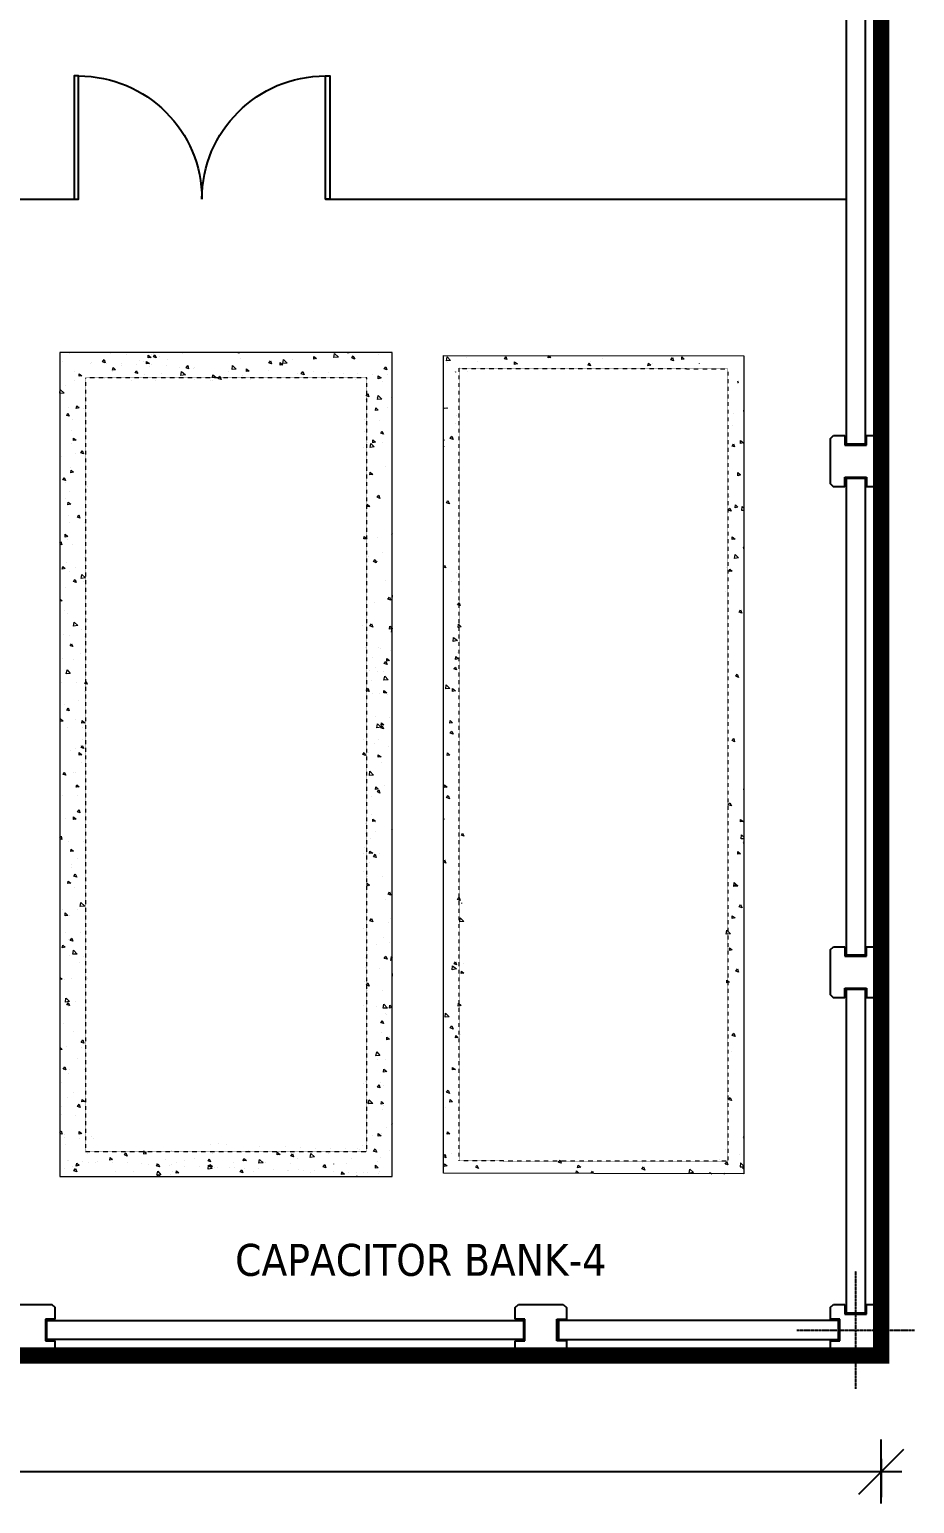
# Model space of a CAD drawing. Header units: metres. Extents: x 841183 to 1048542, y 259326 to 317714.
# Drawn here: x 964036 to 970959, y 260826 to 272362 of the extents above; entities that cross this region are included whole.
import ezdxf

# ---------------------------------------------------------------- set-up
doc = ezdxf.new("R2010")
doc.units = ezdxf.units.M
doc.header["$PDMODE"] = 34
for name, pattern in [('CENTER', [2, 1.25, -0.25, 0.25, -0.25]), ('HIDDEN2', [0.1875, 0.125, -0.0625]), ('PDF_IMPORT', [1, 0.8, -0.2])]:
    doc.linetypes.add(name, pattern=pattern)
doc.layers.add('A-AXIS DIMENSION', color=252, linetype='Continuous', transparency=0.6)
for name, color, linetype in [('A-TEXT', 252, 'Continuous'), ('A-WALL-1', 252, 'Continuous'), ('F-PLOT LIMITS - Zoom', 1, 'Continuous'), ('G-GRID', 252, 'CENTER'), ('G-STAIR', 3, 'Continuous'), ('PAMCAD-PROJECTION', 7, 'Continuous'), ('PDF_Geometry', 7, 'Continuous'), ('PRE CAST WALL', 252, 'Continuous'), ('TIP - DOOR2', 252, 'Continuous'), ('TIP - FENCE', 2, 'Continuous')]:
    doc.layers.add(name, color=color, linetype=linetype)
doc.styles.add('romans', font='romans.shx', dxfattribs={"width": 0.85})
doc.styles.add('TAHOMA', font='tahoma.ttf', dxfattribs={"height": 250})
doc.linetypes.add('FENCELINE2', pattern='A,0.25,-0.1,[132,ltypeshp.shx,S=0.1,R=0,X=-0.1,Y=0],-0.1,1', length=1.45)
doc.dimstyles.new('DIM-100', dxfattribs={"dimtxt": 200, "dimasz": 100, "dimexe": 50, "dimexo": 75, "dimgap": 50, "dimtad": 1, "dimdec": 0, "dimrnd": 5, "dimzin": 9, "dimdsep": 46, "dimtxsty": 'romans', "dimblk1": 'D-oblique', "dimblk2": 'D-oblique', "dimsah": 1, "dimcen": 100, "dimdle": 100, "dimclrd": 256, "dimclre": 256, "dimclrt": 131, "dimadec": 0, "dimazin": 0, "dimtfac": 1, "dimtdec": 0, "dimtofl": 0, "dimtmove": 2, "dimatfit": 3, "dimldrblk": 'OBLIQUE', "dimfxl": 100, "dimfxlon": 1, "dimtfillclr": 256, "dimtolj": 1, "dimtzin": 0, "dimarcsym": 0})

# ---------------------------------------------------------------- blocks, each defined once
blk = doc.blocks.new('A$C140F520F')
at = {"layer": 'TIP - DOOR2'}
for points in [[(-1670, 5007), (-1670, 4907), (1156, 4907, -0.015763), (1156, 5007)], [(-1670, -843), (-1670, -743), (1156, -743, 0.015763), (1156, -843)]]:
    blk.add_lwpolyline(points, format="xyb", close=True, dxfattribs=at)
for centre, start, end in [((-1670, 4907), 270, 0), ((-1670, -743), 0, 90)]:
    blk.add_arc(centre, 2825, start, end, dxfattribs=at)
blk = doc.blocks.new('D-oblique')
for p, q in [((0, -1), (0, 1)), ((-0.707, -0.707), (0.707, 0.707)), ((-1, 0), (0.647, 0))]:
    blk.add_line(p, q)
blk = doc.blocks.new('*D285')
at = {"layer": 'A-AXIS DIMENSION', "lineweight": -2, "transparency": 16777216}
for p, q in [((-43400, -50508), (-43400, -50808)), ((6600, -50508), (6600, -50808)), ((-43150, -50608), (6350, -50608))]:
    blk.add_line(p, q, dxfattribs=at)
at = {"layer": 'Defpoints', "color": 0, "transparency": 16777216}
for p in [(-43400, -49750), (6600, -49750), (6600, -50608)]:
    blk.add_point(p, dxfattribs=at)
at = {"layer": 'A-AXIS DIMENSION', "lineweight": -2, "transparency": 16777216, "xscale": 250, "yscale": 250, "zscale": 250, "rotation": 180}
blk.add_blockref('D-oblique', (-43400, -50608), dxfattribs=at)
at = {"layer": 'A-AXIS DIMENSION', "lineweight": -2, "transparency": 16777216, "xscale": 250, "yscale": 250, "zscale": 250}
blk.add_blockref('D-oblique', (6600, -50608), dxfattribs=at)
at = {"layer": 'A-AXIS DIMENSION', "color": 252, "transparency": 16777216, "insert": (-18400, -50308), "char_height": 500, "attachment_point": 5, "style": 'romans'}
blk.add_mtext('\\A1;50000', dxfattribs=at)
blk = doc.blocks.new('_OBLIQUE')
at = {"color": 0, "linetype": 'ByBlock'}
blk.add_line((-0.5, -0.5), (0.5, 0.5), dxfattribs=at)
blk = doc.blocks.new('COLUMN-C1')
at = {"layer": 'A-WALL-1', "color": 252}
for p, q in [((923039, 204444, -68), (923064, 204469, -68)), ((923039, 204444, -68), (923039, 204094, -68)), ((923064, 204469, -68), (923154, 204469, -68)), ((923154, 204469, -68), (923154, 204394, -68)), ((923324, 204394, -68), (923324, 204469, -68)), ((923324, 204469, -68), (923414, 204469, -68)), ((923414, 204469, -68), (923439, 204444, -68)), ((923439, 204444, -68), (923439, 204094, -68)), ((923154, 204394, -68), (923324, 204394, -68)), ((923064, 204069, -68), (923039, 204094, -68)), ((923039, 204094, -68), (923064, 204069, -68)), ((923154, 204069, -68), (923154, 204144, -68)), ((923154, 204144, -68), (923324, 204144, -68)), ((923324, 204144, -68), (923324, 204069, -68)), ((923439, 204094, -68), (923414, 204069, -68)), ((923154, 204069, -68), (923064, 204069, -68)), ((923414, 204069, -68), (923324, 204069, -68))]:
    blk.add_line(p, q, dxfattribs=at)
blk = doc.blocks.new('A$C56b1935b')
at = {"layer": 'A-WALL-1', "color": 252}
for p, q in [((44376, -46825, 68), (44401, -46800, 68)), ((44376, -46825, 68), (44376, -47175, 68)), ((44401, -46800, 68), (44491, -46800, 68)), ((44491, -46800, 68), (44491, -46875, 68)), ((44661, -46875, 68), (44661, -46800, 68)), ((44661, -46800, 68), (44751, -46800, 68)), ((44751, -46800, 68), (44776, -46825, 68)), ((44776, -46825, 68), (44776, -47175, 68)), ((44491, -46875, 68), (44661, -46875, 68)), ((44401, -47200, 68), (44376, -47175, 68)), ((44376, -47175, 68), (44401, -47200, 68)), ((44491, -47200, 68), (44491, -47125, 68)), ((44491, -47125, 68), (44661, -47125, 68)), ((44661, -47125, 68), (44661, -47200, 68)), ((44776, -47175, 68), (44751, -47200, 68)), ((44491, -47200, 68), (44401, -47200, 68)), ((44751, -47200, 68), (44661, -47200, 68)), ((41913, -49625, 68), (41938, -49600, 68)), ((41938, -49600, 68), (42288, -49600, 68)), ((42288, -49600, 68), (42313, -49625, 68)), ((44376, -49625, 68), (44401, -49600, 68)), ((44401, -49600, 68), (44491, -49600, 68)), ((44491, -49600, 68), (44491, -49675, 68)), ((44661, -49600, 68), (44751, -49600, 68)), ((44661, -49675, 68), (44661, -49600, 68)), ((44751, -49600, 68), (44776, -49625, 68)), ((41913, -49715, 68), (41913, -49625, 68)), ((41988, -49715, 68), (41913, -49715, 68)), ((41988, -49885, 68), (41988, -49715, 68)), ((42238, -49885, 68), (42238, -49715, 68)), ((42238, -49715, 68), (42313, -49715, 68)), ((42313, -49625, 68), (42313, -49715, 68)), ((44376, -49625, 68), (44376, -49715, 68)), ((44451, -49715, 68), (44376, -49715, 68)), ((44451, -49885, 68), (44451, -49715, 68)), ((44491, -49675, 68), (44661, -49675, 68)), ((44776, -49625, 68), (44776, -49975, 68)), ((41913, -49975, 68), (41913, -49885, 68)), ((41913, -49885, 68), (41988, -49885, 68)), ((42313, -49885, 68), (42238, -49885, 68)), ((42313, -49885, 68), (42313, -49975, 68)), ((44376, -49885, 68), (44451, -49885, 68)), ((44376, -49885, 68), (44376, -49975, 68)), ((41938, -50000, 68), (41913, -49975, 68)), ((41938, -50000, 68), (42288, -50000, 68)), ((42313, -49975, 68), (42288, -50000, 68)), ((42288, -50000, 68), (42313, -49975, 68)), ((44376, -49975, 68), (44401, -50000, 68)), ((44401, -50000, 68), (44376, -49975, 68)), ((44751, -50000, 68), (44401, -50000, 68)), ((44776, -49975, 68), (44751, -50000, 68))]:
    blk.add_line(p, q, dxfattribs=at)
at = {"layer": 'G-GRID', "color": 252}
for p, q in [((44576, -50260, 68), (44576, -49340, 68)), ((44116, -49800, 68), (45036, -49800, 68))]:
    blk.add_line(p, q, dxfattribs=at)
at = {"layer": 'PRE CAST WALL', "color": 252}
for p, q in [((44501, -47135, 26), (44501, -49665, 26)), ((44651, -47135, 26), (44501, -47135, 26)), ((44651, -49665, 26), (44651, -47135, 26)), ((44501, -49665, 26), (44651, -49665, 26)), ((44441, -49725, 26), (42250, -49725, 26)), ((42250, -49725, 26), (42250, -49875, 26)), ((44441, -49875, 26), (44441, -49725, 26)), ((42250, -49875, 26), (44441, -49875, 26))]:
    blk.add_line(p, q, dxfattribs=at)
at = {"layer": 'PRE CAST WALL', "color": 252, "elevation": 26}
for points in [[(44501, -39135), (44501, -42865), (44651, -42865), (44651, -39135)], [(44501, -43135), (44501, -46865), (44651, -46865), (44651, -43135)], [(38248, -49725), (41978, -49725), (41978, -49875), (38248, -49875)]]:
    blk.add_lwpolyline(points, close=True, dxfattribs=at)
at = {"layer": 'PRE CAST WALL', "color": 252}
blk.add_blockref('COLUMN-C1', (-878663, -247269, 136), dxfattribs=at)
at = {"layer": 'PRE CAST WALL', "color": 252, "xscale": -1, "rotation": 90}
blk.add_blockref('COLUMN-C1', (242382, 873439, 136), dxfattribs=at)
blk = doc.blocks.new('CAP')
at = {"layer": 'PDF_Geometry', "color": 252, "lineweight": 18}
for points in [[(-2750, -21.875), (-2750, 6428.125), (-5350, 6428.125), (-5350, -21.875)], [(-4996.875, 6346.875), (-5015.625, 6353.125), (-5003.125, 6371.875)], [(-4650, 6340.625), (-4671.875, 6337.5), (-4671.875, 6356.25)], [(-4637.5, 6387.5), (-4659.375, 6384.375), (-4659.375, 6406.25)], [(-4596.875, 6384.375), (-4618.75, 6393.75), (-4606.25, 6409.375)], [(-3693.75, 6337.5), (-3715.625, 6343.75), (-3703.125, 6362.5)], [(-3606.25, 6331.25), (-3628.125, 6328.125), (-3628.125, 6350)], [(-3606.25, 6340.625), (-3600, 6371.875), (-3571.875, 6343.75)], [(-3343.75, 6381.25), (-3362.5, 6375), (-3362.5, 6396.875)], [(-3206.25, 6387.5), (-3203.125, 6418.75), (-3171.875, 6390.625)], [(-3043.75, 6375), (-3050, 6378.125), (-3065.625, 6384.375), (-3056.25, 6400), (-3050, 6387.5)], [(-2350, 3.125), (-2350, 6403.125), (0, 6400), (0, 0)], [(-2325, 6362.5), (-2321.875, 6393.75), (-2293.75, 6365.625)], [(-1853.125, 6371.875), (-1871.875, 6378.125), (-1862.5, 6396.875)], [(-1771.875, 6337.5), (-1793.75, 6334.375), (-1793.75, 6353.125)], [(-1509.375, 6387.5), (-1531.25, 6384.375), (-1528.125, 6403.125)], [(-1200, 6321.875), (-1218.75, 6328.125), (-1209.375, 6346.875)], [(-550, 6362.5), (-571.875, 6368.75), (-559.375, 6387.5)], [(-465.625, 6375), (-484.375, 6371.875), (-484.375, 6393.75)], [(-5178.125, 6243.75), (-5200, 6240.625), (-5200, 6259.375)], [(-4915.625, 6290.625), (-4937.5, 6287.5), (-4934.375, 6309.375)], [(-4740.625, 6262.5), (-4762.5, 6268.75), (-4753.125, 6284.375)], [(-4403.125, 6246.875), (-4400, 6278.125), (-4368.75, 6253.125)], [(-4343.75, 6300), (-4362.5, 6306.25), (-4350, 6325)], [(-4131.25, 6234.375), (-4156.25, 6231.25), (-4153.125, 6253.125)], [(-4087.5, 6215.625), (-4109.375, 6221.875), (-4106.25, 6228.125), (-4100, 6240.625), (-4093.75, 6228.125)], [(-4003.125, 6293.75), (-4000, 6325), (-3971.875, 6296.875)], [(-3868.75, 6281.25), (-3890.625, 6278.125), (-3890.625, 6300)], [(-3440.625, 6253.125), (-3462.5, 6259.375), (-3450, 6278.125)], [(-2837.5, 6228.125), (-2859.375, 6221.875), (-2859.375, 6243.75)], [(-2793.75, 6290.625), (-2812.5, 6300), (-2800, 6315.625)], [(-728.125, 6328.125), (-750, 6321.875), (-746.875, 6343.75)], [(-5200, 5993.75), (-5221.875, 5987.5), (-5218.75, 6009.375)], [(-2950, 6087.5), (-2953.125, 6090.625), (-2950, 6096.875), (-2940.625, 6106.25), (-2934.375, 6081.25)], [(-2865.625, 6059.375), (-2859.375, 6090.625), (-2831.25, 6062.5)], [(-5278.125, 5928.125), (-5296.875, 5934.375), (-5287.5, 5953.125)], [(-2859.375, 5975), (-2881.25, 5971.875), (-2878.125, 5993.75)], [(-2818.75, 5787.5), (-2840.625, 5796.875), (-2831.25, 5812.5)], [(-2275, 5746.875), (-2296.875, 5753.125), (-2284.375, 5771.875)], [(-5221.875, 5740.625), (-5243.75, 5737.5), (-5243.75, 5756.25)], [(-5165.625, 5634.375), (-5187.5, 5640.625), (-5175, 5659.375)], [(-2921.875, 5684.375), (-2918.75, 5715.625), (-2890.625, 5687.5)], [(-2881.25, 5725), (-2903.125, 5718.75), (-2903.125, 5743.75)], [(-71.875, 5687.5), (-90.625, 5693.75), (-81.25, 5712.5)], [(-3.125, 5718.75), (-25, 5715.625), (-25, 5737.5)], [(-5306.25, 5425), (-5328.125, 5431.25), (-5315.625, 5450)], [(-5243.75, 5490.625), (-5265.625, 5484.375), (-5262.5, 5506.25)], [(-2903.125, 5471.875), (-2925, 5468.75), (-2921.875, 5490.625)], [(-25, 5468.75), (-46.875, 5462.5), (-46.875, 5487.5)], [(-2846.875, 5284.375), (-2868.75, 5293.75), (-2856.25, 5309.375)], [(-5265.625, 5240.625), (-5287.5, 5234.375), (-5284.375, 5256.25)], [(-2925, 5221.875), (-2946.875, 5218.75), (-2946.875, 5240.625)], [(-2303.125, 5243.75), (-2325, 5250), (-2315.625, 5268.75)], [(-100, 5184.375), (-121.875, 5193.75), (-109.375, 5209.375)], [(-46.875, 5215.625), (-68.75, 5212.5), (-65.625, 5234.375)], [(-5193.75, 5131.25), (-5212.5, 5137.5), (-5203.125, 5156.25)], [(-5287.5, 4987.5), (-5309.375, 4981.25), (-5309.375, 5006.25)], [(-2971.875, 4968.75), (-2968.75, 4987.5), (-2950, 4971.875), (-2946.875, 4968.75), (-2950, 4968.75)], [(-68.75, 4965.625), (-90.625, 4962.5), (-90.625, 4984.375)], [(-71.875, 4815.625), (-68.75, 4846.875), (-40.625, 4818.75)], [(-5309.375, 4737.5), (-5331.25, 4731.25), (-5328.125, 4753.125)], [(-2875, 4781.25), (-2896.875, 4790.625), (-2884.375, 4806.25)], [(-2331.25, 4740.625), (-2350, 4746.875), (-2340.625, 4762.5)], [(-90.625, 4715.625), (-112.5, 4712.5), (-109.375, 4731.25)], [(-5221.875, 4628.125), (-5243.75, 4634.375), (-5231.25, 4650)], [(-5184.375, 4659.375), (-5178.125, 4690.625), (-5150, 4662.5)], [(-2762.5, 4487.5), (-2784.375, 4496.875), (-2771.875, 4512.5)], [(-2218.75, 4446.875), (-2240.625, 4453.125), (-2228.125, 4468.75)], [(-15.625, 4387.5), (-37.5, 4393.75), (-25, 4412.5)], [(-5243.75, 4284.375), (-5237.5, 4315.625), (-5209.375, 4290.625)], [(-2903.125, 4278.125), (-2925, 4287.5), (-2912.5, 4303.125)], [(-2750, 4265.625), (-2771.875, 4262.5), (-2768.75, 4284.375)], [(-2212.5, 4281.25), (-2234.375, 4275), (-2231.25, 4300)], [(-2275, 4165.625), (-2271.875, 4196.875), (-2240.625, 4171.875)], [(-5250, 4125), (-5268.75, 4131.25), (-5259.375, 4146.875)], [(-2234.375, 4031.25), (-2256.25, 4025), (-2253.125, 4046.875)], [(-5300, 3912.5), (-5293.75, 3943.75), (-5268.75, 3915.625)], [(-2790.625, 3984.375), (-2812.5, 3993.75), (-2800, 4009.375)], [(-2771.875, 4015.625), (-2793.75, 4012.5), (-2793.75, 4031.25)], [(-2246.875, 3943.75), (-2268.75, 3950), (-2256.25, 3965.625)], [(-5137.5, 3831.25), (-5150, 3834.375), (-5156.25, 3837.5), (-5150, 3846.875), (-5143.75, 3853.125)], [(-2815.625, 3862.5), (-2809.375, 3893.75), (-2781.25, 3865.625)], [(-2331.25, 3793.75), (-2328.125, 3825), (-2300, 3796.875)], [(-40.625, 3884.375), (-62.5, 3893.75), (-53.125, 3909.375)], [(-2953.125, 3784.375), (-2950, 3787.5), (-2940.625, 3800), (-2931.25, 3775), (-2950, 3781.25)], [(-2793.75, 3762.5), (-2815.625, 3762.5), (-2815.625, 3781.25)], [(-2256.25, 3778.125), (-2278.125, 3775), (-2278.125, 3796.875)], [(-5278.125, 3621.875), (-5296.875, 3628.125), (-5284.375, 3646.875)], [(-5156.25, 3528.125), (-5178.125, 3525), (-5175, 3546.875)], [(-2871.875, 3490.625), (-2865.625, 3521.875), (-2837.5, 3493.75)], [(-2818.75, 3481.25), (-2840.625, 3490.625), (-2828.125, 3506.25)], [(-2815.625, 3512.5), (-2837.5, 3509.375), (-2834.375, 3528.125)], [(-2278.125, 3528.125), (-2300, 3525), (-2296.875, 3546.875)], [(-2275, 3440.625), (-2296.875, 3446.875), (-2284.375, 3462.5)], [(-5162.5, 3328.125), (-5184.375, 3334.375), (-5175, 3350)], [(-71.875, 3381.25), (-90.625, 3390.625), (-78.125, 3406.25)], [(-5178.125, 3278.125), (-5200, 3275), (-5200, 3296.875)], [(-2959.375, 3271.875), (-2981.25, 3281.25), (-2968.75, 3296.875)], [(-2837.5, 3262.5), (-2859.375, 3259.375), (-2859.375, 3278.125)], [(-2300, 3275), (-2321.875, 3271.875), (-2318.75, 3293.75)], [(-5303.125, 3118.75), (-5325, 3125), (-5315.625, 3143.75)], [(-2928.125, 3115.625), (-2925, 3150), (-2896.875, 3118.75)], [(-5200, 3028.125), (-5221.875, 3025), (-5218.75, 3043.75)], [(-2859.375, 3012.5), (-2881.25, 3006.25), (-2878.125, 3028.125)], [(-2846.875, 2978.125), (-2865.625, 2987.5), (-2856.25, 3003.125)], [(-2321.875, 3025), (-2343.75, 3021.875), (-2340.625, 3043.75)], [(-2303.125, 2934.375), (-2325, 2943.75), (-2312.5, 2959.375)], [(-96.875, 2878.125), (-121.875, 2887.5), (-109.375, 2903.125)], [(-5221.875, 2775), (-5243.75, 2771.875), (-5243.75, 2793.75)], [(-5193.75, 2825), (-5212.5, 2831.25), (-5200, 2846.875)], [(-2881.25, 2759.375), (-2903.125, 2756.25), (-2903.125, 2775)], [(-3.125, 2756.25), (-25, 2753.125), (-25, 2771.875)], [(-2190.625, 2640.625), (-2209.375, 2650), (-2200, 2665.625)], [(-5243.75, 2525), (-5265.625, 2521.875), (-5262.5, 2540.625)], [(-2903.125, 2509.375), (-2928.125, 2506.25), (-2925, 2525)], [(-2875, 2475), (-2896.875, 2481.25), (-2884.375, 2500)], [(-2331.25, 2431.25), (-2350, 2440.625), (-2340.625, 2456.25)], [(-25, 2503.125), (-46.875, 2500), (-46.875, 2521.875)], [(-5218.75, 2321.875), (-5240.625, 2328.125), (-5231.25, 2346.875)], [(-5265.625, 2275), (-5287.5, 2271.875), (-5284.375, 2290.625)], [(-2928.125, 2259.375), (-2946.875, 2253.125), (-2946.875, 2275)], [(-2762.5, 2181.25), (-2781.25, 2187.5), (-2771.875, 2206.25)], [(-78.125, 2246.875), (-75, 2278.125), (-46.875, 2250)], [(-46.875, 2253.125), (-68.75, 2250), (-65.625, 2268.75)], [(-5190.625, 2090.625), (-5187.5, 2121.875), (-5156.25, 2093.75)], [(-2218.75, 2137.5), (-2240.625, 2146.875), (-2228.125, 2162.5)], [(-12.5, 2081.25), (-37.5, 2087.5), (-25, 2106.25)], [(-5287.5, 2021.875), (-5309.375, 2018.75), (-5309.375, 2040.625)], [(-2903.125, 1971.875), (-2925, 1978.125), (-2912.5, 1996.875)], [(-2221.875, 1971.875), (-2218.75, 2003.125), (-2190.625, 1975)], [(-68.75, 2003.125), (-90.625, 1996.875), (-90.625, 2018.75)], [(-137.5, 1875), (-134.375, 1906.25), (-103.125, 1878.125)], [(-5309.375, 1771.875), (-5331.25, 1768.75), (-5328.125, 1787.5)], [(-5250, 1818.75), (-5268.75, 1825), (-5256.25, 1843.75)], [(-5250, 1718.75), (-5243.75, 1750), (-5215.625, 1718.75)], [(-90.625, 1753.125), (-112.5, 1746.875), (-112.5, 1768.75)], [(-2790.625, 1678.125), (-2812.5, 1684.375), (-2800, 1703.125)], [(-2281.25, 1596.875), (-2278.125, 1628.125), (-2246.875, 1603.125)], [(-2246.875, 1634.375), (-2265.625, 1643.75), (-2256.25, 1659.375)], [(-2190.625, 1568.75), (-2212.5, 1565.625), (-2209.375, 1584.375)], [(-112.5, 1500), (-134.375, 1493.75), (-134.375, 1515.625)], [(-40.625, 1578.125), (-62.5, 1584.375), (-50, 1603.125)], [(-2953.125, 1475), (-2950, 1481.25), (-2940.625, 1493.75), (-2931.25, 1468.75), (-2950, 1475)], [(-5275, 1315.625), (-5296.875, 1321.875), (-5284.375, 1340.625)], [(-2821.875, 1296.875), (-2815.625, 1328.125), (-2787.5, 1296.875)], [(-2750, 1303.125), (-2771.875, 1296.875), (-2768.75, 1318.75)], [(-2212.5, 1315.625), (-2234.375, 1312.5), (-2231.25, 1334.375)], [(-2818.75, 1175), (-2840.625, 1181.25), (-2828.125, 1200)], [(-2337.5, 1225), (-2334.375, 1256.25), (-2306.25, 1228.125)], [(-2275, 1131.25), (-2296.875, 1140.625), (-2284.375, 1156.25)], [(-5162.5, 1021.875), (-5184.375, 1028.125), (-5171.875, 1046.875)], [(-2771.875, 1053.125), (-2793.75, 1046.875), (-2793.75, 1068.75)], [(-2234.375, 1065.625), (-2256.25, 1062.5), (-2253.125, 1081.25)], [(-68.75, 1075), (-90.625, 1081.25), (-78.125, 1100)], [(-2878.125, 921.875), (-2871.875, 953.125), (-2846.875, 925)], [(-5303.125, 812.5), (-5325, 818.75), (-5312.5, 837.5)], [(-2793.75, 800), (-2818.75, 793.75), (-2815.625, 818.75)], [(-2256.25, 815.625), (-2278.125, 812.5), (-2278.125, 831.25)], [(-2846.875, 671.875), (-2865.625, 678.125), (-2853.125, 696.875)], [(-5156.25, 565.625), (-5178.125, 562.5), (-5175, 581.25)], [(-2937.5, 550), (-2931.25, 578.125), (-2903.125, 550)], [(-2303.125, 628.125), (-2325, 637.5), (-2312.5, 653.125)], [(-2278.125, 562.5), (-2300, 559.375), (-2296.875, 581.25)], [(-96.875, 571.875), (-118.75, 578.125), (-106.25, 596.875)], [(-5190.625, 518.75), (-5212.5, 525), (-5200, 543.75)], [(-2818.75, 550), (-2837.5, 543.75), (-2834.375, 565.625)], [(-5178.125, 315.625), (-5200, 309.375), (-5200, 331.25)], [(-2837.5, 296.875), (-2859.375, 293.75), (-2859.375, 315.625)], [(-2300, 312.5), (-2321.875, 309.375), (-2318.75, 328.125)], [(-4937.5, 112.5), (-4959.375, 106.25), (-4956.25, 128.125)], [(-4825, 137.5), (-4843.75, 146.875), (-4834.375, 162.5)], [(-4671.875, 159.375), (-4693.75, 175), (-4693.75, 178.125), (-4693.75, 175), (-4696.875, 156.25)], [(-4171.875, 93.75), (-4190.625, 100), (-4181.25, 115.625)], [(-3890.625, 103.125), (-3915.625, 100), (-3912.5, 118.75)], [(-3628.125, 150), (-3650, 146.875), (-3650, 168.75)], [(-3521.875, 131.25), (-3543.75, 137.5), (-3531.25, 156.25)], [(-3393.75, 128.125), (-3387.5, 159.375), (-3359.375, 131.25)], [(-2871.875, 168.75), (-2896.875, 175), (-2884.375, 193.75)], [(-2331.25, 125), (-2350, 134.375), (-2337.5, 150)], [(-5218.75, 15.625), (-5240.625, 21.875), (-5228.125, 40.625)], [(-5200, 65.625), (-5221.875, 59.375), (-5218.75, 81.25)], [(-4571.875, 53.125), (-4593.75, 59.375), (-4581.25, 78.125)], [(-4590.625, -12.5), (-4584.375, 18.75), (-4559.375, -9.375)], [(-4418.75, 6.25), (-4440.625, 3.125), (-4437.5, 21.875)], [(-4190.625, 34.375), (-4187.5, 65.625), (-4159.375, 40.625)], [(-4156.25, 56.25), (-4178.125, 53.125), (-4175, 71.875)], [(-3918.75, 6.25), (-3940.625, 15.625), (-3928.125, 31.25)], [(-3793.75, 81.25), (-3787.5, 112.5), (-3759.375, 84.375)], [(-3268.75, 46.875), (-3290.625, 53.125), (-3278.125, 71.875)], [(-3125, -3.125), (-3146.875, -6.25), (-3143.75, 15.625)], [(-2859.375, 46.875), (-2881.25, 43.75), (-2881.25, 65.625)], [(-2321.875, 62.5), (-2343.75, 56.25), (-2340.625, 78.125)], [(-2075, 40.625), (-2096.875, 50), (-2087.5, 65.625)], [(-1428.125, 81.25), (-1450, 87.5), (-1437.5, 106.25)], [(-1275, 50), (-1300, 46.875), (-1296.875, 65.625)], [(-775, 28.125), (-796.875, 37.5), (-784.375, 53.125)], [(-428.125, 3.125), (-421.875, 34.375), (-393.75, 9.375)], [(-125, 68.75), (-146.875, 75), (-134.375, 93.75)]]:
    blk.add_lwpolyline(points, close=True, dxfattribs=at)
for points in [[(-5331.25, 6356.25), (-5331.25, 6356.25)], [(-5271.875, 6415.625), (-5271.875, 6415.625)], [(-5100, 6346.875), (-5100, 6346.875)], [(-5037.5, 6428.125), (-5037.5, 6428.125)], [(-4953.125, 6415.625), (-4953.125, 6415.625)], [(-4828.125, 6412.5), (-4828.125, 6412.5)], [(-4731.25, 6365.625), (-4731.25, 6365.625)], [(-4693.75, 6356.25), (-4693.75, 6356.25)], [(-4634.375, 6412.5), (-4634.375, 6412.5)], [(-4615.625, 6415.625), (-4615.625, 6415.625)], [(-4571.875, 6396.875), (-4571.875, 6396.875)], [(-4506.25, 6371.875), (-4506.25, 6371.875)], [(-4390.625, 6421.875), (-4390.625, 6421.875)], [(-3950, 6428.125), (-3946.875, 6421.875), (-3962.5, 6428.125)], [(-3940.625, 6378.125), (-3940.625, 6378.125)], [(-3528.125, 6375), (-3528.125, 6375)], [(-3165.625, 6425), (-3165.625, 6425)], [(-3100, 6428.125), (-3100, 6425), (-3087.5, 6428.125)], [(-2859.375, 6409.375), (-2859.375, 6409.375)], [(-2318.75, 6346.875), (-2318.75, 6346.875)], [(-2171.875, 6384.375), (-2171.875, 6384.375)], [(-2084.375, 6359.375), (-2084.375, 6359.375)], [(-1196.875, 6359.375), (-1196.875, 6359.375)], [(-1106.25, 6378.125), (-1106.25, 6378.125)], [(-5237.5, 6275), (-5237.5, 6275)], [(-5112.5, 6343.75), (-5112.5, 6343.75)], [(-4984.375, 6343.75), (-4984.375, 6343.75)], [(-4937.5, 6281.25), (-4937.5, 6281.25)], [(-4868.75, 6321.875), (-4868.75, 6321.875)], [(-4865.625, 6337.5), (-4865.625, 6337.5)], [(-4750, 6334.375), (-4750, 6334.375)], [(-4690.625, 6253.125), (-4690.625, 6253.125)], [(-4650, 6318.75), (-4650, 6318.75)], [(-4634.375, 6331.25), (-4634.375, 6331.25)], [(-4553.125, 6262.5), (-4553.125, 6262.5)], [(-4515.625, 6325), (-4515.625, 6325)], [(-4415.625, 6312.5), (-4415.625, 6312.5)], [(-4400, 6234.375), (-4400, 6234.375)], [(-4306.25, 6300), (-4306.25, 6300)], [(-4300, 6306.25), (-4300, 6306.25)], [(-4034.375, 6281.25), (-4034.375, 6281.25)], [(-3921.875, 6246.875), (-3921.875, 6246.875)], [(-3718.75, 6287.5), (-3718.75, 6287.5)], [(-3490.625, 6262.5), (-3490.625, 6262.5)], [(-3368.75, 6275), (-3368.75, 6275)], [(-3250, 6268.75), (-3250, 6268.75)], [(-3134.375, 6265.625), (-3134.375, 6265.625)], [(-3018.75, 6262.5), (-3018.75, 6262.5)], [(-2903.125, 6256.25), (-2903.125, 6256.25)], [(-2784.375, 6253.125), (-2784.375, 6253.125)], [(-2259.375, 6271.875), (-2256.25, 6275), (-2256.25, 6271.875)], [(-2221.875, 6312.5), (-2221.875, 6312.5)], [(-2159.375, 6278.125), (-2159.375, 6278.125)], [(-715.625, 6337.5), (-715.625, 6337.5)], [(-350, 6340.625), (-350, 6337.5)], [(-5350, 6109.375), (-5346.875, 6137.5), (-5315.625, 6109.375), (-5350, 6106.25)], [(-5306.25, 6171.875), (-5306.25, 6171.875)], [(-5237.5, 6209.375), (-5237.5, 6209.375)], [(-5003.125, 6225), (-5003.125, 6225)], [(-4793.75, 6209.375), (-4793.75, 6209.375)], [(-4600, 6209.375), (-4600, 6209.375)], [(-4296.875, 6212.5), (-4296.875, 6212.5)], [(-4168.75, 6209.375), (-4168.75, 6209.375)], [(-4156.25, 6209.375), (-4156.25, 6209.375)], [(-3921.875, 6221.875), (-3921.875, 6221.875)], [(-3856.25, 6215.625), (-3856.25, 6215.625)], [(-3034.375, 6218.75), (-3034.375, 6218.75)], [(-2825, 6203.125), (-2825, 6203.125)], [(-2228.125, 6125), (-2228.125, 6125)], [(-50, 6206.25), (-43.75, 6190.625), (-50, 6190.625)], [(-5200, 6006.25), (-5200, 6006.25)], [(-2956.25, 6056.25), (-2956.25, 6056.25)], [(-2875, 6075), (-2875, 6075)], [(-2790.625, 6000), (-2790.625, 6000)], [(-2759.375, 6071.875), (-2759.375, 6071.875)], [(-5281.25, 5993.75), (-5281.25, 5993.75)], [(-5250, 5900), (-5250, 5900)], [(-5165.625, 5987.5), (-5165.625, 5987.5)], [(-2965.625, 5900), (-2965.625, 5900)], [(-2850, 5896.875), (-2850, 5896.875)], [(-2350, 5993.75), (-2350, 5993.75)], [(-2350, 5993.75), (-2350, 5993.75)], [(-2325, 5993.75), (-2318.75, 5990.625), (-2343.75, 5987.5), (-2343.75, 5993.75)], [(-2246.875, 5937.5), (-2246.875, 5937.5)], [(-81.25, 5953.125), (-81.25, 5953.125)], [(0, 5987.5), (-3.125, 5965.625), (0, 5965.625)], [(0, 5987.5), (0, 5987.5)], [(-5259.375, 5815.625), (-5259.375, 5815.625)], [(-5143.75, 5812.5), (-5143.75, 5812.5)], [(-2965.625, 5809.375), (-2965.625, 5809.375)], [(-2962.5, 5871.875), (-2962.5, 5871.875)], [(-2256.25, 5868.75), (-2256.25, 5868.75)], [(-87.5, 5859.375), (-87.5, 5859.375)], [(-5259.375, 5712.5), (-5259.375, 5712.5)], [(-2971.875, 5681.25), (-2971.875, 5681.25)], [(-2943.75, 5725), (-2943.75, 5725)], [(-2828.125, 5718.75), (-2828.125, 5718.75)], [(-2350, 5746.875), (-2343.75, 5740.625), (-2350, 5737.5)], [(-2346.875, 5693.75), (-2346.875, 5690.625)], [(-5340.625, 5612.5), (-5340.625, 5612.5)], [(-5231.25, 5634.375), (-5231.25, 5634.375)], [(-2800, 5537.5), (-2800, 5537.5)], [(-5268.75, 5528.125), (-5268.75, 5528.125)], [(-5303.125, 5409.375), (-5303.125, 5409.375)], [(-5275, 5337.5), (-5275, 5337.5)], [(-5137.5, 5381.25), (-5137.5, 5381.25)], [(-5303.125, 5281.25), (-5303.125, 5281.25)], [(-109.375, 5303.125), (-109.375, 5303.125)], [(0, 5190.625), (-15.625, 5190.625), (-12.5, 5221.875), (0, 5209.375)], [(-5281.25, 5153.125), (-5281.25, 5153.125)], [(-5275, 5100), (-5275, 5100)], [(-5159.375, 5096.875), (-5159.375, 5096.875)], [(-5290.625, 4965.625), (-5290.625, 4965.625)], [(-2862.5, 4978.125), (-2862.5, 4978.125)], [(-2750, 5009.375), (-2756.25, 5000), (-2750, 4996.875)], [(-5350, 4937.5), (-5343.75, 4946.875), (-5334.375, 4921.875), (-5350, 4928.125)], [(-5250, 4921.875), (-5250, 4921.875)], [(-2825, 4865.625), (-2825, 4865.625)], [(0, 4909.375), (-6.25, 4896.875), (0, 4896.875)], [(-5296.875, 4781.25), (-5296.875, 4781.25)], [(-5228.125, 4743.75), (-5228.125, 4743.75)], [(-5159.375, 4821.875), (-5159.375, 4821.875)], [(-2937.5, 4828.125), (-2937.5, 4828.125)], [(-2871.875, 4793.75), (-2871.875, 4790.625)], [(-134.375, 4740.625), (-134.375, 4740.625)], [(-5275, 4712.5), (-5275, 4712.5)], [(-5168.75, 4634.375), (-5168.75, 4634.375)], [(-2800, 4643.75), (-2800, 4643.75)], [(-2290.625, 4631.25), (-2290.625, 4631.25)], [(-2246.875, 4706.25), (-2246.875, 4706.25)], [(-5350, 4500), (-5331.25, 4484.375), (-5350, 4481.25)], [(-5306.25, 4590.625), (-5306.25, 4590.625)], [(-2750, 4528.125), (-2750, 4512.5), (-2750, 4515.625)], [(-143.75, 4553.125), (-143.75, 4553.125)], [(-5315.625, 4406.25), (-5315.625, 4406.25)], [(-5293.75, 4387.5), (-5293.75, 4387.5)], [(-2887.5, 4468.75), (-2887.5, 4468.75)], [(-5137.5, 4334.375), (-5137.5, 4334.375)], [(-2981.25, 4293.75), (-2981.25, 4293.75)], [(-2750, 4237.5), (-2756.25, 4237.5), (-2750, 4268.75), (-2750, 4265.625)], [(-5321.875, 4218.75), (-5321.875, 4218.75)], [(-5271.875, 4209.375), (-5271.875, 4209.375)], [(-5181.25, 4262.5), (-5181.25, 4262.5)], [(-5156.25, 4206.25), (-5156.25, 4206.25)], [(-5190.625, 4075), (-5190.625, 4075)], [(-5143.75, 4146.875), (-5143.75, 4146.875)], [(-2959.375, 4118.75), (-2959.375, 4118.75)], [(-2903.125, 4043.75), (-2903.125, 4043.75)], [(-2856.25, 4118.75), (-2856.25, 4118.75)], [(-2840.625, 4112.5), (-2840.625, 4112.5)], [(-2762.5, 4093.75), (-2762.5, 4093.75)], [(-2243.75, 4081.25), (-2243.75, 4081.25)], [(-5328.125, 4031.25), (-5328.125, 4031.25)], [(-5246.875, 4028.125), (-5246.875, 4028.125)], [(-2931.25, 3934.375), (-2931.25, 3934.375)], [(-2884.375, 3959.375), (-2884.375, 3959.375)], [(-2865.625, 3931.25), (-2865.625, 3931.25)], [(-2815.625, 3931.25), (-2815.625, 3931.25)], [(-5337.5, 3843.75), (-5337.5, 3843.75)], [(-5221.875, 3846.875), (-5221.875, 3846.875)], [(-2909.375, 3859.375), (-2909.375, 3859.375)], [(-5206.25, 3700), (-5206.25, 3700)], [(-5159.375, 3775), (-5159.375, 3775)], [(-2906.25, 3756.25), (-2906.25, 3756.25)], [(-2846.875, 3756.25), (-2846.875, 3756.25)], [(-2790.625, 3750), (-2790.625, 3750)], [(-5315.625, 3675), (-5315.625, 3675)], [(-2884.375, 3578.125), (-2884.375, 3578.125)], [(-5350, 3565.625), (-5325, 3540.625), (-5350, 3540.625)], [(-5290.625, 3493.75), (-5290.625, 3493.75)], [(-5225, 3556.25), (-5225, 3556.25)], [(-5171.875, 3490.625), (-5171.875, 3490.625)], [(-2768.75, 3571.875), (-2768.75, 3571.875)], [(-5187.5, 3353.125), (-5187.5, 3353.125)], [(-5175, 3400), (-5175, 3400)], [(-2975, 3400), (-2975, 3400)], [(-2887.5, 3368.75), (-2887.5, 3368.75)], [(-2859.375, 3396.875), (-2859.375, 3396.875)], [(-2778.125, 3346.875), (-2778.125, 3346.875)], [(-5265.625, 3315.625), (-5265.625, 3315.625)], [(-5225, 3328.125), (-5225, 3328.125)], [(-5146.875, 3309.375), (-5146.875, 3309.375)], [(-2934.375, 3296.875), (-2934.375, 3296.875)], [(-5243.75, 3137.5), (-5243.75, 3137.5)], [(-5231.25, 3140.625), (-5231.25, 3140.625)], [(-5184.375, 3215.625), (-5184.375, 3215.625)], [(-5153.125, 3150), (-5153.125, 3150)], [(-2950, 3221.875), (-2950, 3221.875)], [(-2834.375, 3215.625), (-2834.375, 3215.625)], [(-2812.5, 3037.5), (-2812.5, 3037.5)], [(0, 3021.875), (-3.125, 3003.125), (0, 3003.125)], [(0, 3021.875), (0, 3021.875)], [(-5328.125, 2959.375), (-5328.125, 2959.375)], [(-5215.625, 2956.25), (-5215.625, 2956.25)], [(-2915.625, 2953.125), (-2915.625, 2953.125)], [(-5309.375, 2781.25), (-5309.375, 2781.25)], [(-5246.875, 2768.75), (-5246.875, 2768.75)], [(-5200, 2840.625), (-5200, 2840.625)], [(-2912.5, 2812.5), (-2912.5, 2812.5)], [(-2350, 2781.25), (-2343.75, 2775), (-2350, 2771.875)], [(-2959.375, 2737.5), (-2959.375, 2737.5)], [(-2959.375, 2665.625), (-2959.375, 2665.625)], [(-2881.25, 2750), (-2881.25, 2750)], [(-2878.125, 2681.25), (-2878.125, 2681.25)], [(-2750, 2700), (-2756.25, 2690.625), (-2750, 2687.5)], [(-5350, 2628.125), (-5340.625, 2640.625), (-5334.375, 2615.625), (-5350, 2621.875)], [(-5284.375, 2603.125), (-5284.375, 2603.125)], [(-5168.75, 2600), (-5168.75, 2600)], [(-2965.625, 2550), (-2965.625, 2550)], [(-2918.75, 2621.875), (-2918.75, 2621.875)], [(0, 2621.875), (-21.875, 2621.875), (-18.75, 2653.125), (0, 2634.375)], [(0, 2600), (-6.25, 2590.625), (0, 2587.5)], [(-5215.625, 2468.75), (-5215.625, 2468.75)], [(-2971.875, 2509.375), (-2971.875, 2509.375)], [(-2928.125, 2437.5), (-2928.125, 2437.5)], [(-2853.125, 2506.25), (-2853.125, 2506.25)], [(-2337.5, 2462.5), (-2337.5, 2462.5)], [(-5262.5, 2393.75), (-5262.5, 2393.75)], [(-5259.375, 2421.875), (-5259.375, 2421.875)], [(-5143.75, 2418.75), (-5143.75, 2418.75)], [(-2975, 2362.5), (-2975, 2362.5)], [(-2943.75, 2328.125), (-2943.75, 2328.125)], [(-2828.125, 2325), (-2828.125, 2325)], [(-5234.375, 2240.625), (-5234.375, 2240.625)], [(-2934.375, 2250), (-2934.375, 2250)], [(-2346.875, 2300), (-2346.875, 2300)], [(-2803.125, 2143.75), (-2803.125, 2143.75)], [(-2756.25, 2181.25), (-2756.25, 2181.25)], [(-2209.375, 2118.75), (-2209.375, 2115.625)], [(-5328.125, 2068.75), (-5328.125, 2068.75)], [(-5278.125, 2018.75), (-5278.125, 2018.75)], [(-5212.5, 2065.625), (-5212.5, 2065.625)], [(-2943.75, 2062.5), (-2943.75, 2062.5)], [(-2781.25, 1965.625), (-2781.25, 1965.625)], [(-2762.5, 1996.875), (-2762.5, 1996.875)], [(-5303.125, 1887.5), (-5303.125, 1887.5)], [(-5187.5, 1884.375), (-5187.5, 1884.375)], [(-2978.125, 1918.75), (-2978.125, 1918.75)], [(-2953.125, 1875), (-2953.125, 1875)], [(-2818.75, 1850), (-2818.75, 1850)], [(-5284.375, 1831.25), (-5284.375, 1831.25)], [(-2871.875, 1790.625), (-2871.875, 1790.625)], [(-2771.875, 1806.25), (-2771.875, 1806.25)], [(-2756.25, 1784.375), (-2756.25, 1784.375)], [(-5278.125, 1706.25), (-5278.125, 1706.25)], [(-5193.75, 1650), (-5193.75, 1650)], [(-5162.5, 1703.125), (-5162.5, 1703.125)], [(-2962.5, 1615.625), (-2962.5, 1615.625)], [(-2959.375, 1690.625), (-2959.375, 1690.625)], [(-2940.625, 1712.5), (-2940.625, 1712.5)], [(-2750, 1671.875), (-2762.5, 1668.75), (-2756.25, 1700), (-2750, 1690.625)], [(-2190.625, 1643.75), (-2190.625, 1643.75)], [(-5350, 1537.5), (-5331.25, 1521.875), (-5350, 1518.75)], [(-5315.625, 1518.75), (-5315.625, 1518.75)], [(-5256.25, 1531.25), (-5256.25, 1531.25)], [(-5137.5, 1525), (-5137.5, 1525)], [(-2965.625, 1503.125), (-2965.625, 1503.125)], [(-2846.875, 1609.375), (-2846.875, 1609.375)], [(-2750, 1565.625), (-2750, 1546.875)], [(-2750, 1546.875), (-2750, 1546.875)], [(-2940.625, 1437.5), (-2940.625, 1437.5)], [(-2825, 1431.25), (-2825, 1431.25)], [(-5300, 1375), (-5275, 1346.875), (-5306.25, 1343.75), (-5303.125, 1375)], [(-5281.25, 1312.5), (-5281.25, 1312.5)], [(-5228.125, 1350), (-5228.125, 1350)], [(-2975, 1315.625), (-2975, 1315.625)], [(-2871.875, 1306.25), (-2871.875, 1306.25)], [(-5321.875, 1175), (-5321.875, 1175)], [(-2800, 1250), (-2800, 1250)], [(-2796.875, 1246.875), (-2796.875, 1246.875)], [(-5246.875, 1109.375), (-5246.875, 1109.375)], [(-2834.375, 1103.125), (-2834.375, 1103.125)], [(-2775, 1071.875), (-2775, 1071.875)], [(-2215.625, 1087.5), (-2215.625, 1087.5)], [(-5350, 990.625), (-5331.25, 971.875), (-5350, 971.875)], [(-5296.875, 996.875), (-5296.875, 996.875)], [(-5181.25, 990.625), (-5181.25, 990.625)], [(-96.875, 956.25), (-96.875, 956.25)], [(-5271.875, 815.625), (-5271.875, 815.625)], [(-5212.5, 903.125), (-5212.5, 903.125)], [(-5156.25, 812.5), (-5156.25, 812.5)], [(-2865.625, 896.875), (-2865.625, 896.875)], [(-2800, 896.875), (-2800, 896.875)], [(-2750, 893.75), (-2750, 893.75)], [(-2225, 896.875), (-2225, 896.875)], [(-5334.375, 712.5), (-5334.375, 712.5)], [(-5284.375, 784.375), (-5284.375, 784.375)], [(-2975, 709.375), (-2975, 709.375)], [(-2959.375, 721.875), (-2959.375, 721.875)], [(-2840.625, 715.625), (-2840.625, 715.625)], [(-5293.75, 596.875), (-5293.75, 596.875)], [(-5246.875, 634.375), (-5246.875, 634.375)], [(-2818.75, 687.5), (-2818.75, 687.5)], [(-5340.625, 525), (-5340.625, 525)], [(-5340.625, 462.5), (-5340.625, 462.5)], [(-2934.375, 543.75), (-2934.375, 543.75)], [(-2828.125, 500), (-2828.125, 500)], [(-2818.75, 537.5), (-2818.75, 537.5)], [(-2337.5, 515.625), (-2337.5, 515.625)], [(-5225, 456.25), (-5225, 456.25)], [(-2793.75, 359.375), (-2793.75, 359.375)], [(-2750, 393.75), (-2756.25, 384.375), (-2750, 384.375)], [(-5350, 321.875), (-5340.625, 334.375), (-5331.25, 309.375), (-5350, 315.625)], [(-5315.625, 306.25), (-5315.625, 306.25)], [(-5315.625, 281.25), (-5315.625, 281.25)], [(-5200, 278.125), (-5200, 278.125)], [(-5106.25, 290.625), (-5106.25, 290.625)], [(-5084.375, 271.875), (-5084.375, 271.875)], [(-4168.75, 231.25), (-4168.75, 231.25)], [(-4109.375, 234.375), (-4109.375, 234.375)], [(-2903.125, 300), (-2903.125, 300)], [(-2834.375, 312.5), (-2834.375, 312.5)], [(-2312.5, 331.25), (-2312.5, 331.25)], [(0, 293.75), (-6.25, 284.375), (0, 281.25)], [(-5309.375, 225), (-5309.375, 225)], [(-5140.625, 181.25), (-5140.625, 181.25)], [(-5131.25, 156.25), (-5131.25, 156.25)], [(-4475, 184.375), (-4475, 184.375)], [(-4293.75, 115.625), (-4293.75, 115.625)], [(-4156.25, 159.375), (-4156.25, 159.375)], [(-4050, 225), (-4050, 225)], [(-3928.125, 165.625), (-3928.125, 165.625)], [(-3878.125, 178.125), (-3878.125, 178.125)], [(-3790.625, 209.375), (-3790.625, 209.375)], [(-3584.375, 209.375), (-3584.375, 209.375)], [(-3493.75, 121.875), (-3493.75, 121.875)], [(-3468.75, 206.25), (-3468.75, 206.25)], [(-3350, 200), (-3350, 200)], [(-3246.875, 159.375), (-3246.875, 159.375)], [(-3234.375, 196.875), (-3234.375, 196.875)], [(-3118.75, 193.75), (-3118.75, 193.75)], [(-3068.75, 118.75), (-3068.75, 118.75)], [(-3021.875, 193.75), (-3021.875, 193.75)], [(-3003.125, 187.5), (-3003.125, 187.5)], [(-2981.25, 218.75), (-2981.25, 218.75)], [(-2884.375, 181.25), (-2884.375, 181.25)], [(-2843.75, 125), (-2843.75, 125)], [(-2768.75, 178.125), (-2768.75, 178.125)], [(-2287.5, 156.25), (-2287.5, 156.25)], [(-146.875, 187.5), (-146.875, 187.5)], [(-31.25, 146.875), (-31.25, 146.875)], [(-5315.625, 37.5), (-5315.625, 37.5)], [(-5290.625, 100), (-5290.625, 100)], [(-5281.25, 100), (-5281.25, 100)], [(-5250, 53.125), (-5250, 53.125)], [(-5175, 96.875), (-5175, 96.875)], [(-5128.125, 90.625), (-5128.125, 90.625)], [(-5071.875, 87.5), (-5071.875, 87.5)], [(-5059.375, 93.75), (-5059.375, 93.75)], [(-4940.625, 87.5), (-4940.625, 87.5)], [(-4912.5, 15.625), (-4912.5, 15.625)], [(-4825, 84.375), (-4825, 84.375)], [(-4775, 18.75), (-4775, 18.75)], [(-4709.375, 81.25), (-4709.375, 81.25)], [(-4659.375, 68.75), (-4659.375, 68.75)], [(-4593.75, 78.125), (-4593.75, 75)], [(-4521.875, 112.5), (-4521.875, 112.5)], [(-4493.75, 62.5), (-4493.75, 62.5)], [(-4475, 71.875), (-4475, 71.875)], [(-4468.75, 15.625), (-4468.75, 15.625)], [(-4434.375, 84.375), (-4434.375, 84.375)], [(-4375, 59.375), (-4375, 59.375)], [(-4371.875, 106.25), (-4371.875, 106.25)], [(-4259.375, 53.125), (-4259.375, 53.125)], [(-4143.75, 50), (-4143.75, 50)], [(-4118.75, 46.875), (-4118.75, 46.875)], [(-4025, 46.875), (-4025, 46.875)], [(-3990.625, 84.375), (-3990.625, 84.375)], [(-3987.5, 50), (-3987.5, 50)], [(-3909.375, 40.625), (-3909.375, 40.625)], [(-3834.375, 15.625), (-3834.375, 15.625)], [(-3793.75, 37.5), (-3793.75, 37.5)], [(-3756.25, 96.875), (-3756.25, 96.875)], [(-3740.625, 84.375), (-3740.625, 84.375)], [(-3678.125, 34.375), (-3678.125, 34.375)], [(-3571.875, 28.125), (-3571.875, 28.125)], [(-3559.375, 28.125), (-3559.375, 28.125)], [(-3546.875, 81.25), (-3546.875, 81.25)], [(-3481.25, 34.375), (-3481.25, 34.375)], [(-3443.75, 25), (-3443.75, 25)], [(-3390.625, 12.5), (-3390.625, 12.5)], [(-3356.25, 28.125), (-3356.25, 28.125)], [(-3209.375, 78.125), (-3209.375, 75)], [(-3209.375, 15.625), (-3209.375, 15.625)], [(-3106.25, 81.25), (-3106.25, 81.25)], [(-3093.75, 12.5), (-3093.75, 12.5)], [(-3031.25, 6.25), (-3031.25, 6.25)], [(-2978.125, 9.375), (-2978.125, 9.375)], [(-2946.875, 12.5), (-2946.875, 12.5)], [(-2868.75, 93.75), (-2868.75, 93.75)], [(-2859.375, 3.125), (-2859.375, 3.125)], [(-2846.875, 15.625), (-2846.875, 15.625)], [(-1312.5, 3.125), (-1309.375, 21.875), (-1290.625, 3.125), (-1306.25, 3.125)], [(-1193.75, 3.125), (-1184.375, 18.75), (-1178.125, 3.125)], [(-790.625, 87.5), (-790.625, 87.5)], [(-265.625, 0), (-265.625, 9.375), (-250, 0)], [(-193.75, 112.5), (-193.75, 112.5)], [(-153.125, 12.5), (-153.125, 12.5)], [(-153.125, 0), (-153.125, -3.125)], [(0, 37.5), (-6.25, 37.5), (-3.125, 59.375), (0, 59.375), (-25, 84.375), (-28.125, 53.125), (0, 53.125)], [(-4587.5, -21.875), (-4575, -6.25), (-4568.75, -21.875)], [(-4481.25, -3.125), (-4481.25, -3.125)], [(-3937.5, -21.875), (-3937.5, -21.875)], [(-3031.25, -21.875), (-3025, -15.625), (-3021.875, -21.875)]]:
    blk.add_lwpolyline(points, dxfattribs=at)
at = {"layer": 'PDF_Geometry', "color": 252, "linetype": 'PDF_IMPORT', "lineweight": 18, "ltscale": 0.035}
blk.add_lwpolyline([(-2228.125, 100), (-2228.125, 6303.125), (-125, 6300), (-125, 96.875)], close=True, dxfattribs=at)
blk.add_lwpolyline([(-5150, 175), (-2950, 175), (-2950, 6228.125), (-5150, 6228.125), (-5150, 175)], dxfattribs=at)
blk = doc.blocks.new('A$C10b3fa2f')
at = {"layer": 'F-PLOT LIMITS - Zoom', "color": 252, "linetype": 'HIDDEN2', "ltscale": 2500, "elevation": 74}
blk.add_lwpolyline([(-43400, 300, 100, 75, 0), (6600, 300, 128.5, 128.5, 0), (6600.1, -49700, 128.5, 128.5, 0), (-43400, -49700, 128.5, 128.5, 0)], format="xyseb", close=True, dxfattribs=at)
at = {"layer": 'TIP - FENCE', "color": 252, "linetype": 'FENCELINE2', "ltscale": 500, "elevation": 74}
for points in [[(-4086.9, -40650.3), (285.8, -40650.1)], [(2251.7, -40650.1), (6325, -40650)]]:
    blk.add_lwpolyline(points, dxfattribs=at)
at = {"layer": 'G-STAIR', "color": 252, "xscale": -0.341825497873492, "yscale": 0.341825497873492, "zscale": 0.341825497873492, "rotation": 270}
blk.add_blockref('A$C140F520F', (574.2, -40079.9, 74), dxfattribs=at)
at = {"layer": 'A-TEXT', "color": 252, "style": 'TAHOMA'}
blk.add_text('CAPACITOR BANK-4', height=250, dxfattribs=at).set_placement((1545.7, -49075.8, 74))
at = {"layer": 'A-AXIS DIMENSION', "color": 252}
dim = blk.add_linear_dim(base=(6600, -50607.8, 74), p1=(-43400, -49750, 74), p2=(6600, -49750, 74), dimstyle='DIM-100', override={"dimtxt": 500, "dimasz": 250, "dimexe": 200, "dimexo": 200, "dimrnd": 100, "dimdle": 200, "dimclrt": 252}, dxfattribs=at)
dim.commit()
dim.dimension.update_dxf_attribs({"geometry": '*D285', "text_midpoint": (-18400, -50307.8, 74)})
blk.add_blockref('A$C56b1935b', (-38175.6, 300, 6), dxfattribs=at)
at = {"layer": 'PAMCAD-PROJECTION', "color": 2}
blk.add_blockref('CAP', (5525, -48276.7, 74), dxfattribs=at)

msp = doc.modelspace()

# ---------------------------------------------------------------- block references
at = {"color": 2}
msp.add_blockref('A$C10b3fa2f', (964098.7, 311683.9, -103.7), dxfattribs=at)

doc.saveas('drawing.dxf')
